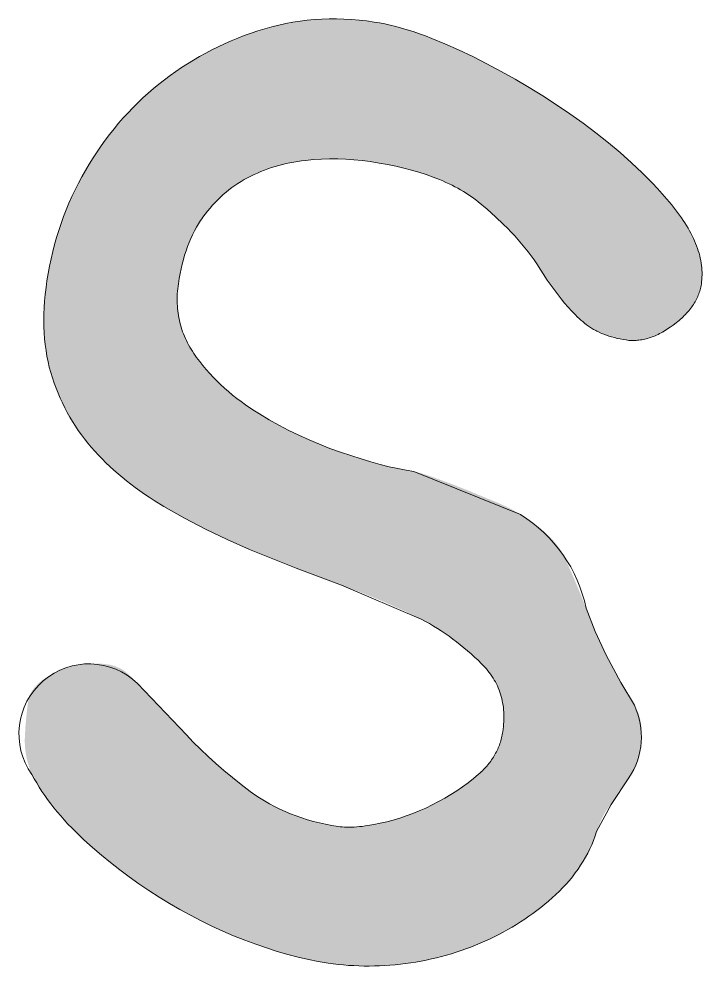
# Model space of a CAD drawing. Header units: millimetres. Extents: x 0 to 118, y 0 to 92.
# Drawn here: x 40.8 to 44.75, y 16.83 to 22.31 of the extents above; entities that cross this region are included whole.
import ezdxf

# ---------------------------------------------------------------- set-up
doc = ezdxf.new("R2010")
doc.units = ezdxf.units.MM
doc.header["$MEASUREMENT"] = 0
doc.layers.add('Default', color=178, linetype='Continuous', true_color=0x000000)

msp = doc.modelspace()

# ---------------------------------------------------------------- hatches: boundary and pattern name
at = {"layer": 'Default'}
msp.add_hatch(color=256, dxfattribs=at).paths.add_polyline_path([(41.1815, 21.4291), (41.2032, 21.4656), (41.2255, 21.5015), (41.2486, 21.5366), (41.2722, 21.571), (41.2966, 21.6047), (41.3215, 21.6377), (41.3472, 21.67), (41.3734, 21.7015), (41.4004, 21.7324), (41.428, 21.7625), (41.4562, 21.792), (41.4851, 21.8207), (41.5146, 21.8487), (41.5448, 21.876), (41.5756, 21.9026), (41.6071, 21.9285), (41.6392, 21.9537), (41.6717, 21.978), (41.7048, 22.0016), (41.7384, 22.0244), (41.7724, 22.0464), (41.807, 22.0676), (41.842, 22.0881), (41.8775, 22.1077), (41.9136, 22.1266), (41.9501, 22.1447), (41.9871, 22.162), (42.0246, 22.1785), (42.0626, 22.1942), (42.1011, 22.2092), (42.1401, 22.2233), (42.1796, 22.2367), (42.2195, 22.2491), (42.2597, 22.2602), (42.3002, 22.2701), (42.341, 22.2788), (42.3821, 22.2863), (42.4235, 22.2925), (42.4651, 22.2975), (42.5071, 22.3013), (42.5493, 22.3039), (42.5918, 22.3053), (42.6347, 22.3054), (42.6778, 22.3043), (42.7212, 22.302), (42.7649, 22.2984), (42.8089, 22.2936), (42.8532, 22.2876), (42.8832, 22.2827), (42.9139, 22.2767), (42.9454, 22.2698), (42.9776, 22.2618), (43.0105, 22.2529), (43.0443, 22.2429), (43.0787, 22.2319), (43.1139, 22.2199), (43.1499, 22.2069), (43.1866, 22.1929), (43.2623, 22.1619), (43.3409, 22.1268), (43.4225, 22.0876), (43.5053, 22.0456), (43.5873, 22.0018), (43.6684, 21.9562), (43.7487, 21.9089), (43.8281, 21.8598), (43.9066, 21.8089), (43.9843, 21.7562), (44.0611, 21.7017), (44.136, 21.646), (44.2078, 21.5894), (44.2765, 21.532), (44.3419, 21.4737), (44.4042, 21.4145), (44.4634, 21.3545), (44.4918, 21.3242), (44.5194, 21.2937), (44.5462, 21.2629), (44.5722, 21.232), (44.5969, 21.2011), (44.6198, 21.1704), (44.6306, 21.1552), (44.6409, 21.14), (44.6507, 21.125), (44.66, 21.1099), (44.6689, 21.095), (44.6774, 21.0801), (44.6853, 21.0653), (44.6928, 21.0506), (44.6999, 21.0359), (44.7064, 21.0213), (44.7126, 21.0068), (44.7182, 20.9923), (44.7234, 20.9779), (44.7281, 20.9636), (44.7324, 20.9493), (44.7362, 20.9351), (44.7395, 20.921), (44.7424, 20.907), (44.7448, 20.893), (44.7467, 20.8791), (44.7482, 20.8652), (44.7492, 20.8515), (44.7498, 20.8378), (44.7499, 20.8242), (44.7495, 20.8106), (44.7487, 20.7971), (44.7474, 20.7837), (44.7457, 20.7703), (44.7443, 20.7622), (44.7427, 20.7542), (44.7409, 20.7461), (44.7388, 20.7382), (44.7365, 20.7303), (44.7339, 20.7224), (44.7311, 20.7146), (44.7281, 20.7068), (44.7248, 20.6991), (44.7213, 20.6914), (44.7176, 20.6837), (44.7136, 20.6762), (44.7093, 20.6686), (44.7049, 20.6611), (44.7001, 20.6537), (44.6952, 20.6463), (44.69, 20.6389), (44.6846, 20.6316), (44.6789, 20.6243), (44.673, 20.6171), (44.6668, 20.61), (44.6604, 20.6029), (44.6538, 20.5958), (44.6469, 20.5888), (44.6398, 20.5818), (44.6324, 20.5749), (44.6248, 20.568), (44.6169, 20.5611), (44.6089, 20.5543), (44.6005, 20.5476), (44.5832, 20.5343), (44.5653, 20.5215), (44.5565, 20.5155), (44.5476, 20.5097), (44.5388, 20.5042), (44.53, 20.4989), (44.5213, 20.4939), (44.5125, 20.4891), (44.5038, 20.4846), (44.4951, 20.4803), (44.4865, 20.4762), (44.4778, 20.4724), (44.4692, 20.4689), (44.4606, 20.4656), (44.452, 20.4625), (44.4435, 20.4597), (44.435, 20.4571), (44.4265, 20.4548), (44.418, 20.4527), (44.4096, 20.4508), (44.4011, 20.4492), (44.3927, 20.4479), (44.3844, 20.4468), (44.376, 20.4459), (44.3677, 20.4453), (44.3594, 20.4449), (44.3511, 20.4448), (44.3429, 20.4449), (44.3346, 20.4452), (44.3264, 20.4458), (44.3182, 20.4467), (44.3101, 20.4478), (44.2925, 20.4506), (44.2754, 20.4538), (44.2587, 20.4574), (44.2424, 20.4613), (44.2266, 20.4656), (44.2112, 20.4702), (44.1963, 20.4752), (44.1818, 20.4806), (44.1677, 20.4863), (44.154, 20.4924), (44.1408, 20.4989), (44.1343, 20.5022), (44.128, 20.5057), (44.1217, 20.5092), (44.1156, 20.5128), (44.1096, 20.5165), (44.1037, 20.5204), (44.0978, 20.5242), (44.0921, 20.5282), (44.0865, 20.5323), (44.0811, 20.5365), (44.0702, 20.5451), (44.0595, 20.554), (44.0488, 20.5632), (44.0381, 20.5728), (44.0275, 20.5827), (44.0169, 20.5929), (43.9959, 20.6143), (43.9751, 20.637), (43.9544, 20.661), (43.934, 20.6863), (43.8533, 20.7944), (43.8457, 20.8049), (43.8382, 20.8156), (43.8308, 20.8268), (43.8235, 20.8383), (43.8089, 20.8624), (43.7946, 20.888), (43.7781, 20.9115), (43.761, 20.9349), (43.7433, 20.9582), (43.7249, 20.9813), (43.7059, 21.0043), (43.6862, 21.0271), (43.6659, 21.0498), (43.645, 21.0723), (43.6234, 21.0947), (43.6012, 21.117), (43.5549, 21.161), (43.5061, 21.2045), (43.4547, 21.2473), (43.4413, 21.2579), (43.4276, 21.2682), (43.4134, 21.2784), (43.3988, 21.2883), (43.3839, 21.298), (43.3685, 21.3075), (43.3528, 21.3168), (43.3366, 21.3259), (43.3201, 21.3347), (43.3031, 21.3434), (43.2858, 21.3518), (43.268, 21.36), (43.2499, 21.368), (43.2314, 21.3758), (43.1931, 21.3908), (43.1533, 21.4049), (43.1118, 21.4181), (43.0688, 21.4305), (43.0241, 21.4421), (42.9779, 21.4528), (42.9301, 21.4626), (42.8806, 21.4716), (42.8296, 21.4798), (42.7823, 21.4861), (42.7352, 21.4909), (42.6881, 21.4942), (42.6413, 21.4959), (42.5946, 21.496), (42.548, 21.4947), (42.5016, 21.4918), (42.4554, 21.4873), (42.4324, 21.4845), (42.4097, 21.4812), (42.3872, 21.4774), (42.365, 21.4732), (42.3431, 21.4684), (42.3215, 21.4633), (42.3001, 21.4576), (42.279, 21.4515), (42.2581, 21.445), (42.2375, 21.4379), (42.2172, 21.4304), (42.1971, 21.4225), (42.1773, 21.414), (42.1577, 21.4051), (42.1385, 21.3958), (42.1194, 21.386), (42.1007, 21.3757), (42.0824, 21.3649), (42.0643, 21.3535), (42.0467, 21.3417), (42.0293, 21.3293), (42.0123, 21.3163), (41.9957, 21.3029), (41.9794, 21.2889), (41.9634, 21.2744), (41.9478, 21.2593), (41.9325, 21.2438), (41.9176, 21.2277), (41.903, 21.2111), (41.8888, 21.194), (41.8749, 21.1763), (41.8614, 21.1582), (41.8548, 21.1489), (41.8484, 21.1394), (41.842, 21.1297), (41.8358, 21.1199), (41.8298, 21.1099), (41.8239, 21.0997), (41.8125, 21.0788), (41.8017, 21.0572), (41.7914, 21.035), (41.7817, 21.012), (41.7725, 20.9883), (41.7639, 20.964), (41.7558, 20.9389), (41.7484, 20.9131), (41.7414, 20.8867), (41.7351, 20.8595), (41.7293, 20.8316), (41.7241, 20.803), (41.7194, 20.7737), (41.7173, 20.759), (41.7156, 20.7443), (41.7143, 20.7297), (41.7133, 20.7153), (41.7126, 20.7009), (41.7123, 20.6866), (41.7123, 20.6723), (41.7127, 20.6582), (41.7134, 20.6442), (41.7145, 20.6302), (41.7159, 20.6164), (41.7177, 20.6026), (41.7198, 20.589), (41.7222, 20.5754), (41.725, 20.5619), (41.7281, 20.5485), (41.7316, 20.5352), (41.7354, 20.522), (41.7396, 20.5088), (41.7441, 20.4958), (41.749, 20.4828), (41.7542, 20.47), (41.7597, 20.4572), (41.7656, 20.4445), (41.7718, 20.432), (41.7784, 20.4195), (41.7853, 20.4071), (41.7926, 20.3948), (41.8002, 20.3825), (41.8082, 20.3704), (41.8165, 20.3584), (41.8251, 20.3464), (41.8431, 20.3228), (41.8616, 20.2996), (41.8809, 20.2768), (41.9007, 20.2545), (41.9212, 20.2326), (41.9423, 20.2111), (41.964, 20.1901), (41.9864, 20.1695), (42.0094, 20.1493), (42.0331, 20.1295), (42.0573, 20.1102), (42.0822, 20.0912), (42.1078, 20.0727), (42.1339, 20.0546), (42.1607, 20.037), (42.1881, 20.0197), (42.244, 19.9865), (42.3006, 19.9549), (42.3581, 19.9249), (42.4163, 19.8964), (42.4754, 19.8696), (42.5352, 19.8443), (42.5959, 19.8206), (42.6573, 19.7985), (42.7768, 19.7596), (42.8333, 19.7428), (42.8875, 19.7279), (42.9396, 19.7148), (42.9895, 19.7036), (43.0372, 19.6942), (43.0827, 19.6867), (43.0873, 19.6859), (43.0924, 19.6849), (43.0978, 19.6837), (43.1036, 19.6824), (43.1164, 19.679), (43.1309, 19.6748), (43.1644, 19.6641), (43.2043, 19.6502), (43.2933, 19.6174), (43.3877, 19.5805), (43.5702, 19.505), (43.6102, 19.4869), (43.6283, 19.4782), (43.6451, 19.4696), (43.6606, 19.4613), (43.6748, 19.4531), (43.6814, 19.4491), (43.6877, 19.4451), (43.6937, 19.4411), (43.6993, 19.4372), (43.7224, 19.4231), (43.7445, 19.4088), (43.7656, 19.3945), (43.7857, 19.3801), (43.8048, 19.3656), (43.8229, 19.351), (43.84, 19.3363), (43.8561, 19.3216), (43.8637, 19.3142), (43.8711, 19.3067), (43.8783, 19.2993), (43.8852, 19.2918), (43.8919, 19.2843), (43.8983, 19.2768), (43.9044, 19.2692), (43.9103, 19.2617), (43.916, 19.2541), (43.9214, 19.2465), (43.9265, 19.2389), (43.9314, 19.2312), (43.9361, 19.2236), (43.9405, 19.2159), (43.9446, 19.2082), (43.9485, 19.2004), (43.9793, 19.1349), (44.0112, 19.0624), (44.0443, 18.9829), (44.1312, 18.7614), (44.1378, 18.7439), (44.1449, 18.7266), (44.1523, 18.7093), (44.1602, 18.6922), (44.1685, 18.6752), (44.1771, 18.6582), (44.1861, 18.6414), (44.2808, 18.4666), (44.358, 18.3341), (44.365, 18.3223), (44.3683, 18.3162), (44.3714, 18.31), (44.3744, 18.3038), (44.3772, 18.2974), (44.3798, 18.291), (44.3823, 18.2844), (44.3847, 18.2778), (44.3869, 18.271), (44.3889, 18.2642), (44.3908, 18.2573), (44.3925, 18.2502), (44.3941, 18.2431), (44.3955, 18.2359), (44.3967, 18.2286), (44.3978, 18.2212), (44.3988, 18.2136), (44.3996, 18.206), (44.4002, 18.1983), (44.4007, 18.1905), (44.401, 18.1827), (44.4011, 18.1747), (44.4011, 18.1666), (44.401, 18.1584), (44.4007, 18.1501), (44.4002, 18.1418), (44.3996, 18.1333), (44.3979, 18.1161), (44.3956, 18.0985), (44.3932, 18.0839), (44.3906, 18.0698), (44.3877, 18.056), (44.3845, 18.0427), (44.3811, 18.0297), (44.3775, 18.0172), (44.3735, 18.0051), (44.3693, 17.9935), (44.3648, 17.9822), (44.3625, 17.9767), (44.3601, 17.9714), (44.3576, 17.9661), (44.3551, 17.961), (44.3525, 17.9559), (44.3498, 17.9509), (44.347, 17.9461), (44.3442, 17.9414), (44.3414, 17.9367), (44.3384, 17.9322), (44.3354, 17.9278), (44.3323, 17.9234), (44.3291, 17.9192), (44.3259, 17.9151), (44.3129, 17.8985), (44.2999, 17.8812), (44.2871, 17.8631), (44.2743, 17.8442), (44.2617, 17.8245), (44.249, 17.8041), (44.2365, 17.7829), (44.2241, 17.7609), (44.217, 17.7528), (44.2104, 17.7447), (44.204, 17.7366), (44.1981, 17.7284), (44.1925, 17.7201), (44.1873, 17.7118), (44.1849, 17.7077), (44.1825, 17.7035), (44.1802, 17.6993), (44.178, 17.6951), (44.1737, 17.6863), (44.1692, 17.6768), (44.1599, 17.6555), (44.1502, 17.6312), (44.14, 17.604), (44.1312, 17.5782), (44.1216, 17.5528), (44.1112, 17.5278), (44.1, 17.5032), (44.0881, 17.479), (44.0753, 17.4552), (44.0617, 17.4319), (44.0474, 17.4089), (44.0323, 17.3863), (44.0163, 17.3641), (43.9996, 17.3423), (43.9821, 17.321), (43.9638, 17.3), (43.9447, 17.2794), (43.9248, 17.2593), (43.9042, 17.2395), (43.8829, 17.2202), (43.8613, 17.2013), (43.8394, 17.1828), (43.817, 17.1648), (43.7943, 17.1472), (43.7713, 17.13), (43.7478, 17.1133), (43.7241, 17.097), (43.6999, 17.0811), (43.6754, 17.0657), (43.6505, 17.0506), (43.6253, 17.0361), (43.5997, 17.0219), (43.5737, 17.0082), (43.5474, 16.9949), (43.5207, 16.982), (43.4938, 16.9696), (43.4666, 16.9577), (43.4392, 16.9463), (43.4116, 16.9354), (43.3838, 16.925), (43.3559, 16.9152), (43.3277, 16.9058), (43.2992, 16.8969), (43.2706, 16.8885), (43.2418, 16.8807), (43.2128, 16.8733), (43.1835, 16.8665), (43.1541, 16.8601), (43.1244, 16.8543), (43.0945, 16.8489), (43.0644, 16.8441), (43.0342, 16.8398), (43.0041, 16.8361), (42.974, 16.8329), (42.944, 16.8303), (42.9139, 16.8283), (42.8839, 16.8268), (42.854, 16.8259), (42.8241, 16.8255), (42.7942, 16.8257), (42.7644, 16.8265), (42.7345, 16.8278), (42.7048, 16.8297), (42.675, 16.8322), (42.6453, 16.8352), (42.6156, 16.8388), (42.5859, 16.8429), (42.5292, 16.8523), (42.4715, 16.8638), (42.4127, 16.8773), (42.3529, 16.8928), (42.292, 16.9104), (42.2301, 16.93), (42.1672, 16.9517), (42.1033, 16.9754), (42.0392, 17.001), (41.9758, 17.0282), (41.9129, 17.0569), (41.8506, 17.0873), (41.789, 17.1193), (41.728, 17.1529), (41.6676, 17.1881), (41.6078, 17.2249), (41.549, 17.263), (41.4914, 17.3021), (41.4351, 17.342), (41.3801, 17.383), (41.3264, 17.4248), (41.274, 17.4676), (41.2228, 17.5113), (41.1729, 17.556), (41.1487, 17.5787), (41.1252, 17.6015), (41.1023, 17.6244), (41.0803, 17.6474), (41.0589, 17.6706), (41.0383, 17.6939), (41.0184, 17.7173), (40.9992, 17.7409), (40.9808, 17.7646), (40.963, 17.7884), (40.9461, 17.8123), (40.9298, 17.8364), (40.9143, 17.8605), (40.8995, 17.8849), (40.8854, 17.9093), (40.8721, 17.9338), (40.8666, 17.9468), (40.8616, 17.9599), (40.8569, 17.9729), (40.8527, 17.986), (40.8488, 17.9991), (40.8452, 18.0123), (40.8421, 18.0255), (40.8393, 18.0387), (40.837, 18.052), (40.835, 18.0653), (40.8333, 18.0786), (40.8321, 18.092), (40.8312, 18.1054), (40.8307, 18.1188), (40.8306, 18.1323), (40.8309, 18.1458), (40.8338, 18.1999), (40.8381, 18.2538), (40.8437, 18.3074), (40.8509, 18.3607), (40.8514, 18.3636), (40.8519, 18.3666), (40.8525, 18.3695), (40.8532, 18.3724), (40.8539, 18.3754), (40.8547, 18.3783), (40.8555, 18.3811), (40.8565, 18.384), (40.8574, 18.3869), (40.8585, 18.3897), (40.8596, 18.3926), (40.8608, 18.3954), (40.862, 18.3982), (40.8633, 18.401), (40.8647, 18.4038), (40.8661, 18.4065), (40.8676, 18.4093), (40.8691, 18.412), (40.8707, 18.4148), (40.8724, 18.4175), (40.8741, 18.4202), (40.8759, 18.4229), (40.8778, 18.4256), (40.8797, 18.4283), (40.8838, 18.4336), (40.8881, 18.4388), (40.8926, 18.444), (40.8974, 18.4492), (40.9025, 18.4543), (40.9078, 18.4593), (40.9134, 18.4643), (40.9192, 18.4693), (40.9252, 18.4742), (40.9315, 18.479), (40.9381, 18.4838), (40.9449, 18.4886), (40.952, 18.4933), (40.9593, 18.498), (40.9669, 18.5026), (40.9747, 18.5071), (40.9828, 18.5116), (40.9911, 18.5161), (41.0085, 18.5249), (41.0175, 18.5291), (41.0266, 18.5332), (41.0357, 18.5371), (41.0448, 18.5408), (41.054, 18.5443), (41.0632, 18.5476), (41.0725, 18.5507), (41.0818, 18.5537), (41.0912, 18.5565), (41.1006, 18.5591), (41.11, 18.5615), (41.1195, 18.5637), (41.129, 18.5657), (41.1386, 18.5676), (41.1482, 18.5693), (41.1578, 18.5708), (41.1675, 18.5721), (41.1772, 18.5732), (41.187, 18.5741), (41.1968, 18.5749), (41.2067, 18.5755), (41.2166, 18.5759), (41.2265, 18.5761), (41.2365, 18.5761), (41.2465, 18.5759), (41.2566, 18.5756), (41.2667, 18.5751), (41.2769, 18.5744), (41.2973, 18.5724), (41.3179, 18.5697), (41.321, 18.5692), (41.3242, 18.5686), (41.3275, 18.5678), (41.3309, 18.567), (41.3344, 18.566), (41.3381, 18.565), (41.3418, 18.5638), (41.3457, 18.5625), (41.3539, 18.5596), (41.3625, 18.5562), (41.3716, 18.5523), (41.3838, 18.5468), (41.3863, 18.5456), (41.389, 18.5442), (41.3916, 18.5427), (41.3943, 18.5412), (41.397, 18.5395), (41.3998, 18.5377), (41.4026, 18.5358), (41.4084, 18.5317), (41.4143, 18.5273), (41.4204, 18.5224), (41.4267, 18.5171), (41.4332, 18.5114), (41.4398, 18.5053), (41.4466, 18.4988), (41.4536, 18.4919), (41.4681, 18.4768), (41.7659, 18.1638), (41.8059, 18.1218), (41.8476, 18.08), (41.8911, 18.0386), (41.9364, 17.9976), (41.9833, 17.9568), (42.0321, 17.9163), (42.0825, 17.8762), (42.1348, 17.8364), (42.1616, 17.817), (42.1892, 17.7985), (42.2174, 17.7808), (42.2462, 17.7641), (42.2757, 17.7483), (42.3059, 17.7334), (42.3367, 17.7194), (42.3681, 17.7062), (42.4003, 17.694), (42.433, 17.6827), (42.4664, 17.6722), (42.5005, 17.6627), (42.5352, 17.6541), (42.5706, 17.6463), (42.6066, 17.6394), (42.6432, 17.6335), (42.6553, 17.6319), (42.6678, 17.6306), (42.6808, 17.6298), (42.6941, 17.6293), (42.7079, 17.6291), (42.7222, 17.6293), (42.7368, 17.6299), (42.7519, 17.6309), (42.7674, 17.6322), (42.7834, 17.6339), (42.7997, 17.6359), (42.8165, 17.6383), (42.8514, 17.6442), (42.888, 17.6515), (42.9256, 17.6601), (42.9631, 17.6701), (43.0007, 17.6814), (43.0382, 17.694), (43.0758, 17.708), (43.1133, 17.7233), (43.1509, 17.74), (43.1884, 17.758), (43.2256, 17.777), (43.2617, 17.797), (43.2968, 17.8179), (43.3309, 17.8397), (43.364, 17.8623), (43.3961, 17.8859), (43.4271, 17.9104), (43.4571, 17.9358), (43.4644, 17.9423), (43.4716, 17.9489), (43.4785, 17.9555), (43.4852, 17.9623), (43.4918, 17.9691), (43.4981, 17.9759), (43.5043, 17.9829), (43.5103, 17.9899), (43.516, 17.997), (43.5216, 18.0042), (43.5271, 18.0115), (43.5323, 18.0188), (43.5373, 18.0262), (43.5421, 18.0337), (43.5468, 18.0413), (43.5512, 18.0489), (43.5555, 18.0566), (43.5596, 18.0644), (43.5635, 18.0723), (43.5672, 18.0802), (43.5707, 18.0882), (43.574, 18.0963), (43.5771, 18.1045), (43.5801, 18.1127), (43.5828, 18.121), (43.5854, 18.1294), (43.5877, 18.1379), (43.5899, 18.1464), (43.5919, 18.1551), (43.5937, 18.1637), (43.5953, 18.1725), (43.5967, 18.1814), (43.5988, 18.1961), (43.6004, 18.2107), (43.6017, 18.2251), (43.6026, 18.2393), (43.6031, 18.2534), (43.6032, 18.2674), (43.6029, 18.2812), (43.6023, 18.2948), (43.6013, 18.3083), (43.5999, 18.3216), (43.5981, 18.3347), (43.596, 18.3477), (43.5935, 18.3606), (43.5906, 18.3733), (43.5873, 18.3858), (43.5836, 18.3982), (43.5796, 18.4104), (43.5752, 18.4225), (43.5704, 18.4344), (43.5652, 18.4462), (43.5597, 18.4578), (43.5537, 18.4692), (43.5474, 18.4805), (43.5408, 18.4917), (43.5337, 18.5026), (43.5263, 18.5134), (43.5184, 18.5241), (43.5102, 18.5346), (43.5017, 18.545), (43.4927, 18.5551), (43.4834, 18.5652), (43.4737, 18.5751), (43.4538, 18.5944), (43.4336, 18.6134), (43.4132, 18.6319), (43.3926, 18.6499), (43.3717, 18.6676), (43.3505, 18.6847), (43.3291, 18.7015), (43.3074, 18.7178), (43.2855, 18.7337), (43.2633, 18.7492), (43.2409, 18.7642), (43.2182, 18.7788), (43.1952, 18.7929), (43.172, 18.8066), (43.1486, 18.8199), (43.1248, 18.8328), (43.0733, 18.8583), (43.0201, 18.8836), (42.9083, 18.9332), (42.7895, 18.9816), (42.6637, 19.0287), (42.4015, 19.1269), (42.1316, 19.2353), (42.0025, 19.2927), (41.8768, 19.3534), (41.7546, 19.4175), (41.6361, 19.4847), (41.5787, 19.5199), (41.5507, 19.538), (41.5234, 19.5564), (41.4965, 19.5752), (41.4702, 19.5943), (41.4444, 19.6138), (41.4191, 19.6336), (41.3944, 19.6538), (41.3702, 19.6743), (41.3465, 19.6952), (41.3233, 19.7164), (41.3006, 19.7379), (41.2785, 19.7598), (41.2569, 19.782), (41.2358, 19.8046), (41.2154, 19.8276), (41.1956, 19.8511), (41.1765, 19.8751), (41.1581, 19.8995), (41.1404, 19.9244), (41.1233, 19.9497), (41.107, 19.9755), (41.0913, 20.0018), (41.0763, 20.0285), (41.0619, 20.0557), (41.0483, 20.0834), (41.0353, 20.1115), (41.023, 20.1401), (41.0114, 20.1692), (41.0005, 20.1988), (40.9902, 20.2288), (40.9809, 20.2593), (40.9725, 20.2905), (40.9652, 20.3222), (40.9588, 20.3546), (40.9534, 20.3875), (40.9489, 20.4211), (40.9455, 20.4553), (40.943, 20.4901), (40.9416, 20.5255), (40.9411, 20.5615), (40.9416, 20.5981), (40.9431, 20.6353), (40.9456, 20.6731), (40.9491, 20.7116), (40.9536, 20.7506), (40.959, 20.7903), (40.9659, 20.8331), (40.9737, 20.8754), (40.9825, 20.9174), (40.9922, 20.959), (41.0028, 21.0003), (41.0143, 21.0412), (41.0268, 21.0816), (41.0403, 21.1218), (41.0547, 21.1615), (41.07, 21.2008), (41.0862, 21.2398), (41.1034, 21.2784), (41.1215, 21.3167), (41.1406, 21.3545), (41.1606, 21.392)], flags=0)

# ---------------------------------------------------------------- linework, layer by layer
at = {"layer": 'Default', "color": 178, "lineweight": 0, "true_color": 0x000000}
msp.add_lwpolyline([(41.1815, 21.4291), (41.2032, 21.4656), (41.2255, 21.5015), (41.2486, 21.5366), (41.2722, 21.571), (41.2966, 21.6047), (41.3215, 21.6377), (41.3472, 21.67), (41.3734, 21.7015), (41.4004, 21.7324), (41.428, 21.7625), (41.4562, 21.792), (41.4851, 21.8207), (41.5146, 21.8487), (41.5448, 21.876), (41.5756, 21.9026), (41.6071, 21.9285), (41.6392, 21.9537), (41.6717, 21.978), (41.7048, 22.0016), (41.7384, 22.0244), (41.7724, 22.0464), (41.807, 22.0676), (41.842, 22.0881), (41.8775, 22.1077), (41.9136, 22.1266), (41.9501, 22.1447), (41.9871, 22.162), (42.0246, 22.1785), (42.0626, 22.1942), (42.1011, 22.2092), (42.1401, 22.2233), (42.1796, 22.2367), (42.2195, 22.2491), (42.2597, 22.2602), (42.3002, 22.2701), (42.341, 22.2788), (42.3821, 22.2863), (42.4235, 22.2925), (42.4651, 22.2975), (42.5071, 22.3013), (42.5493, 22.3039), (42.5918, 22.3053), (42.6347, 22.3054), (42.6778, 22.3043), (42.7212, 22.302), (42.7649, 22.2984), (42.8089, 22.2936), (42.8532, 22.2876), (42.8832, 22.2827), (42.9139, 22.2767), (42.9454, 22.2698), (42.9776, 22.2618), (43.0105, 22.2529), (43.0443, 22.2429), (43.0787, 22.2319), (43.1139, 22.2199), (43.1499, 22.2069), (43.1866, 22.1929), (43.2623, 22.1619), (43.3409, 22.1268), (43.4225, 22.0876), (43.5053, 22.0456), (43.5873, 22.0018), (43.6684, 21.9562), (43.7487, 21.9089), (43.8281, 21.8598), (43.9066, 21.8089), (43.9843, 21.7562), (44.0611, 21.7017), (44.136, 21.646), (44.2078, 21.5894), (44.2765, 21.532), (44.3419, 21.4737), (44.4042, 21.4145), (44.4634, 21.3545), (44.4918, 21.3242), (44.5194, 21.2937), (44.5462, 21.2629), (44.5722, 21.232), (44.5969, 21.2011), (44.6198, 21.1704), (44.6306, 21.1552), (44.6409, 21.14), (44.6507, 21.125), (44.66, 21.1099), (44.6689, 21.095), (44.6774, 21.0801), (44.6853, 21.0653), (44.6928, 21.0506), (44.6999, 21.0359), (44.7064, 21.0213), (44.7126, 21.0068), (44.7182, 20.9923), (44.7234, 20.9779), (44.7281, 20.9636), (44.7324, 20.9493), (44.7362, 20.9351), (44.7395, 20.921), (44.7424, 20.907), (44.7448, 20.893), (44.7467, 20.8791), (44.7482, 20.8652), (44.7492, 20.8515), (44.7498, 20.8378), (44.7499, 20.8242), (44.7495, 20.8106), (44.7487, 20.7971), (44.7474, 20.7837), (44.7457, 20.7703), (44.7443, 20.7622), (44.7427, 20.7542), (44.7409, 20.7461), (44.7388, 20.7382), (44.7365, 20.7303), (44.7339, 20.7224), (44.7311, 20.7146), (44.7281, 20.7068), (44.7248, 20.6991), (44.7213, 20.6914), (44.7176, 20.6837), (44.7136, 20.6762), (44.7093, 20.6686), (44.7049, 20.6611), (44.7001, 20.6537), (44.6952, 20.6463), (44.69, 20.6389), (44.6846, 20.6316), (44.6789, 20.6243), (44.673, 20.6171), (44.6668, 20.61), (44.6604, 20.6029), (44.6538, 20.5958), (44.6469, 20.5888), (44.6398, 20.5818), (44.6324, 20.5749), (44.6248, 20.568), (44.6169, 20.5611), (44.6089, 20.5543), (44.6005, 20.5476), (44.5832, 20.5343), (44.5653, 20.5215), (44.5565, 20.5155), (44.5476, 20.5097), (44.5388, 20.5042), (44.53, 20.4989), (44.5213, 20.4939), (44.5125, 20.4891), (44.5038, 20.4846), (44.4951, 20.4803), (44.4865, 20.4762), (44.4778, 20.4724), (44.4692, 20.4689), (44.4606, 20.4656), (44.452, 20.4625), (44.4435, 20.4597), (44.435, 20.4571), (44.4265, 20.4548), (44.418, 20.4527), (44.4096, 20.4508), (44.4011, 20.4492), (44.3927, 20.4479), (44.3844, 20.4468), (44.376, 20.4459), (44.3677, 20.4453), (44.3594, 20.4449), (44.3511, 20.4448), (44.3429, 20.4449), (44.3346, 20.4452), (44.3264, 20.4458), (44.3182, 20.4467), (44.3101, 20.4478), (44.2925, 20.4506), (44.2754, 20.4538), (44.2587, 20.4574), (44.2424, 20.4613), (44.2266, 20.4656), (44.2112, 20.4702), (44.1963, 20.4752), (44.1818, 20.4806), (44.1677, 20.4863), (44.154, 20.4924), (44.1408, 20.4989), (44.1343, 20.5022), (44.128, 20.5057), (44.1217, 20.5092), (44.1156, 20.5128), (44.1096, 20.5165), (44.1037, 20.5204), (44.0978, 20.5242), (44.0921, 20.5282), (44.0865, 20.5323), (44.0811, 20.5365), (44.0702, 20.5451), (44.0595, 20.554), (44.0488, 20.5632), (44.0381, 20.5728), (44.0275, 20.5827), (44.0169, 20.5929), (43.9959, 20.6143), (43.9751, 20.637), (43.9544, 20.661), (43.934, 20.6863), (43.8533, 20.7944), (43.7946, 20.888), (43.7781, 20.9115), (43.761, 20.9349), (43.7433, 20.9582), (43.7249, 20.9813), (43.7059, 21.0043), (43.6862, 21.0271), (43.6659, 21.0498), (43.645, 21.0723), (43.6234, 21.0947), (43.6012, 21.117), (43.5549, 21.161), (43.5061, 21.2045), (43.4547, 21.2473), (43.4413, 21.2579), (43.4276, 21.2682), (43.4134, 21.2784), (43.3988, 21.2883), (43.3839, 21.298), (43.3685, 21.3075), (43.3528, 21.3168), (43.3366, 21.3259), (43.3201, 21.3347), (43.3031, 21.3434), (43.2858, 21.3518), (43.268, 21.36), (43.2499, 21.368), (43.2314, 21.3758), (43.1931, 21.3908), (43.1533, 21.4049), (43.1118, 21.4181), (43.0688, 21.4305), (43.0241, 21.4421), (42.9779, 21.4528), (42.9301, 21.4626), (42.8806, 21.4716), (42.8296, 21.4798), (42.7823, 21.4861), (42.7352, 21.4909), (42.6881, 21.4942), (42.6413, 21.4959), (42.5946, 21.496), (42.548, 21.4947), (42.5016, 21.4918), (42.4554, 21.4873), (42.4324, 21.4845), (42.4097, 21.4812), (42.3872, 21.4774), (42.365, 21.4732), (42.3431, 21.4684), (42.3215, 21.4633), (42.3001, 21.4576), (42.279, 21.4515), (42.2581, 21.445), (42.2375, 21.4379), (42.2172, 21.4304), (42.1971, 21.4225), (42.1773, 21.414), (42.1577, 21.4051), (42.1385, 21.3958), (42.1194, 21.386), (42.1007, 21.3757), (42.0824, 21.3649), (42.0643, 21.3535), (42.0467, 21.3417), (42.0293, 21.3293), (42.0123, 21.3163), (41.9957, 21.3029), (41.9794, 21.2889), (41.9634, 21.2744), (41.9478, 21.2593), (41.9325, 21.2438), (41.9176, 21.2277), (41.903, 21.2111), (41.8888, 21.194), (41.8749, 21.1763), (41.8614, 21.1582), (41.8548, 21.1489), (41.8484, 21.1394), (41.842, 21.1297), (41.8358, 21.1199), (41.8298, 21.1099), (41.8239, 21.0997), (41.8125, 21.0788), (41.8017, 21.0572), (41.7914, 21.035), (41.7817, 21.012), (41.7725, 20.9883), (41.7639, 20.964), (41.7558, 20.9389), (41.7484, 20.9131), (41.7414, 20.8867), (41.7351, 20.8595), (41.7293, 20.8316), (41.7241, 20.803), (41.7194, 20.7737), (41.7173, 20.759), (41.7156, 20.7443), (41.7143, 20.7297), (41.7133, 20.7153), (41.7126, 20.7009), (41.7123, 20.6866), (41.7123, 20.6723), (41.7127, 20.6582), (41.7134, 20.6442), (41.7145, 20.6302), (41.7159, 20.6164), (41.7177, 20.6026), (41.7198, 20.589), (41.7222, 20.5754), (41.725, 20.5619), (41.7281, 20.5485), (41.7316, 20.5352), (41.7354, 20.522), (41.7396, 20.5088), (41.7441, 20.4958), (41.749, 20.4828), (41.7542, 20.47), (41.7597, 20.4572), (41.7656, 20.4445), (41.7718, 20.432), (41.7784, 20.4195), (41.7853, 20.4071), (41.7926, 20.3948), (41.8002, 20.3825), (41.8082, 20.3704), (41.8165, 20.3584), (41.8251, 20.3464), (41.8431, 20.3228), (41.8616, 20.2996), (41.8809, 20.2768), (41.9007, 20.2545), (41.9212, 20.2326), (41.9423, 20.2111), (41.964, 20.1901), (41.9864, 20.1695), (42.0094, 20.1493), (42.0331, 20.1295), (42.0573, 20.1102), (42.0822, 20.0912), (42.1078, 20.0727), (42.1339, 20.0546), (42.1607, 20.037), (42.1881, 20.0197), (42.244, 19.9865), (42.3006, 19.9549), (42.3581, 19.9249), (42.4163, 19.8964), (42.4754, 19.8696), (42.5352, 19.8443), (42.5959, 19.8206), (42.6573, 19.7985), (42.7768, 19.7596), (42.8333, 19.7428), (42.8875, 19.7279), (42.9396, 19.7148), (42.9895, 19.7036), (43.0372, 19.6942), (43.0827, 19.6867), (43.6993, 19.4372, -0.206171), (44.0786, 18.8964), (44.1312, 18.7614), (44.1956, 18.6248), (44.2808, 18.4666), (44.358, 18.3341, -0.266511), (44.3259, 17.9151), (44.2241, 17.7609), (44.14, 17.604), (44.1312, 17.5782), (44.1216, 17.5528), (44.1112, 17.5278), (44.1, 17.5032), (44.0881, 17.479), (44.0753, 17.4552), (44.0617, 17.4319), (44.0474, 17.4089), (44.0323, 17.3863), (44.0163, 17.3641), (43.9996, 17.3423), (43.9821, 17.321), (43.9638, 17.3), (43.9447, 17.2794), (43.9248, 17.2593), (43.9042, 17.2395), (43.8829, 17.2202), (43.8613, 17.2013), (43.8394, 17.1828), (43.817, 17.1648), (43.7943, 17.1472), (43.7713, 17.13), (43.7478, 17.1133), (43.7241, 17.097), (43.6999, 17.0811), (43.6754, 17.0657), (43.6505, 17.0506), (43.6253, 17.0361), (43.5997, 17.0219), (43.5737, 17.0082), (43.5474, 16.9949), (43.5207, 16.982), (43.4938, 16.9696), (43.4666, 16.9577), (43.4392, 16.9463), (43.4116, 16.9354), (43.3838, 16.925), (43.3559, 16.9152), (43.3277, 16.9058), (43.2992, 16.8969), (43.2706, 16.8885), (43.2418, 16.8807), (43.2128, 16.8733), (43.1835, 16.8665), (43.1541, 16.8601), (43.1244, 16.8543), (43.0945, 16.8489), (43.0644, 16.8441), (43.0342, 16.8398), (43.0041, 16.8361), (42.974, 16.8329), (42.944, 16.8303), (42.9139, 16.8283), (42.8839, 16.8268), (42.854, 16.8259), (42.8241, 16.8255), (42.7942, 16.8257), (42.7644, 16.8265), (42.7345, 16.8278), (42.7048, 16.8297), (42.675, 16.8322), (42.6453, 16.8352), (42.6156, 16.8388), (42.5859, 16.8429), (42.5292, 16.8523), (42.4715, 16.8638), (42.4127, 16.8773), (42.3529, 16.8928), (42.292, 16.9104), (42.2301, 16.93), (42.1672, 16.9517), (42.1033, 16.9754), (42.0392, 17.001), (41.9758, 17.0282), (41.9129, 17.0569), (41.8506, 17.0873), (41.789, 17.1193), (41.728, 17.1529), (41.6676, 17.1881), (41.6078, 17.2249), (41.549, 17.263), (41.4914, 17.3021), (41.4351, 17.342), (41.3801, 17.383), (41.3264, 17.4248), (41.274, 17.4676), (41.2228, 17.5113), (41.1729, 17.556), (41.1487, 17.5787), (41.1252, 17.6015), (41.1023, 17.6244), (41.0803, 17.6474), (41.0589, 17.6706), (41.0383, 17.6939), (41.0184, 17.7173), (40.9992, 17.7409), (40.9808, 17.7646), (40.963, 17.7884), (40.9461, 17.8123), (40.9298, 17.8364), (40.9143, 17.8605), (40.8995, 17.8849), (40.8854, 17.9093), (40.8721, 17.9338, -0.912704), (41.4833, 18.4601), (41.7659, 18.1638), (41.8059, 18.1218), (41.8476, 18.08), (41.8911, 18.0386), (41.9364, 17.9976), (41.9833, 17.9568), (42.0321, 17.9163), (42.0825, 17.8762), (42.1348, 17.8364), (42.1616, 17.817), (42.1892, 17.7985), (42.2174, 17.7808), (42.2462, 17.7641), (42.2757, 17.7483), (42.3059, 17.7334), (42.3367, 17.7194), (42.3681, 17.7062), (42.4003, 17.694), (42.433, 17.6827), (42.4664, 17.6722), (42.5005, 17.6627), (42.5352, 17.6541), (42.5706, 17.6463), (42.6066, 17.6394), (42.6432, 17.6335), (42.6553, 17.6319), (42.6678, 17.6306), (42.6808, 17.6298), (42.6941, 17.6293), (42.7079, 17.6291), (42.7222, 17.6293), (42.7368, 17.6299), (42.7519, 17.6309), (42.7674, 17.6322), (42.7834, 17.6339), (42.7997, 17.6359), (42.8165, 17.6383), (42.8514, 17.6442), (42.888, 17.6515), (42.9256, 17.6601), (42.9631, 17.6701), (43.0007, 17.6814), (43.0382, 17.694), (43.0758, 17.708), (43.1133, 17.7233), (43.1509, 17.74), (43.1884, 17.758), (43.2256, 17.777), (43.2617, 17.797), (43.2968, 17.8179), (43.3309, 17.8397), (43.364, 17.8623), (43.3961, 17.8859), (43.4271, 17.9104), (43.4571, 17.9358), (43.4644, 17.9423), (43.4716, 17.9489), (43.4785, 17.9555), (43.4852, 17.9623), (43.4918, 17.9691), (43.4981, 17.9759), (43.5043, 17.9829), (43.5103, 17.9899), (43.516, 17.997), (43.5216, 18.0042), (43.5271, 18.0115), (43.5323, 18.0188), (43.5373, 18.0262), (43.5421, 18.0337), (43.5468, 18.0413), (43.5512, 18.0489), (43.5555, 18.0566), (43.5596, 18.0644), (43.5635, 18.0723), (43.5672, 18.0802), (43.5707, 18.0882), (43.574, 18.0963), (43.5771, 18.1045), (43.5801, 18.1127), (43.5828, 18.121), (43.5854, 18.1294), (43.5877, 18.1379), (43.5899, 18.1464), (43.5919, 18.1551), (43.5937, 18.1637), (43.5953, 18.1725), (43.5967, 18.1814), (43.5988, 18.1961), (43.6004, 18.2107), (43.6017, 18.2251), (43.6026, 18.2393), (43.6031, 18.2534), (43.6032, 18.2674), (43.6029, 18.2812), (43.6023, 18.2948), (43.6013, 18.3083), (43.5999, 18.3216), (43.5981, 18.3347), (43.596, 18.3477), (43.5935, 18.3606), (43.5906, 18.3733), (43.5873, 18.3858), (43.5836, 18.3982), (43.5796, 18.4104), (43.5752, 18.4225), (43.5704, 18.4344), (43.5652, 18.4462), (43.5597, 18.4578), (43.5537, 18.4692), (43.5474, 18.4805), (43.5408, 18.4917), (43.5337, 18.5026), (43.5263, 18.5134), (43.5184, 18.5241), (43.5102, 18.5346), (43.5017, 18.545), (43.4927, 18.5551), (43.4834, 18.5652), (43.4737, 18.5751), (43.4538, 18.5944), (43.4336, 18.6134), (43.4132, 18.6319), (43.3926, 18.6499), (43.3717, 18.6676), (43.3505, 18.6847), (43.3291, 18.7015), (43.3074, 18.7178), (43.2855, 18.7337), (43.2633, 18.7492), (43.2409, 18.7642), (43.2182, 18.7788), (43.1952, 18.7929), (43.172, 18.8066), (43.1486, 18.8199), (43.1248, 18.8328), (42.6637, 19.0287), (42.4015, 19.1269), (42.1316, 19.2353), (42.0025, 19.2927), (41.8768, 19.3534), (41.7546, 19.4175), (41.6361, 19.4847), (41.5787, 19.5199), (41.5507, 19.538), (41.5234, 19.5564), (41.4965, 19.5752), (41.4702, 19.5943), (41.4444, 19.6138), (41.4191, 19.6336), (41.3944, 19.6538), (41.3702, 19.6743), (41.3465, 19.6952), (41.3233, 19.7164), (41.3006, 19.7379), (41.2785, 19.7598), (41.2569, 19.782), (41.2358, 19.8046), (41.2154, 19.8276), (41.1956, 19.8511), (41.1765, 19.8751), (41.1581, 19.8995), (41.1404, 19.9244), (41.1233, 19.9497), (41.107, 19.9755), (41.0913, 20.0018), (41.0763, 20.0285), (41.0619, 20.0557), (41.0483, 20.0834), (41.0353, 20.1115), (41.023, 20.1401), (41.0114, 20.1692), (41.0005, 20.1988), (40.9902, 20.2288), (40.9809, 20.2593), (40.9725, 20.2905), (40.9652, 20.3222), (40.9588, 20.3546), (40.9534, 20.3875), (40.9489, 20.4211), (40.9455, 20.4553), (40.943, 20.4901), (40.9416, 20.5255), (40.9411, 20.5615), (40.9416, 20.5981), (40.9431, 20.6353), (40.9456, 20.6731), (40.9491, 20.7116), (40.9536, 20.7506), (40.959, 20.7903), (40.9659, 20.8331), (40.9737, 20.8754), (40.9825, 20.9174), (40.9922, 20.959), (41.0028, 21.0003), (41.0143, 21.0412), (41.0268, 21.0816), (41.0403, 21.1218), (41.0547, 21.1615), (41.07, 21.2008), (41.0862, 21.2398), (41.1034, 21.2784), (41.1215, 21.3167), (41.1406, 21.3545), (41.1606, 21.392)], format="xyb", close=True, dxfattribs=at)

doc.saveas('drawing.dxf')
